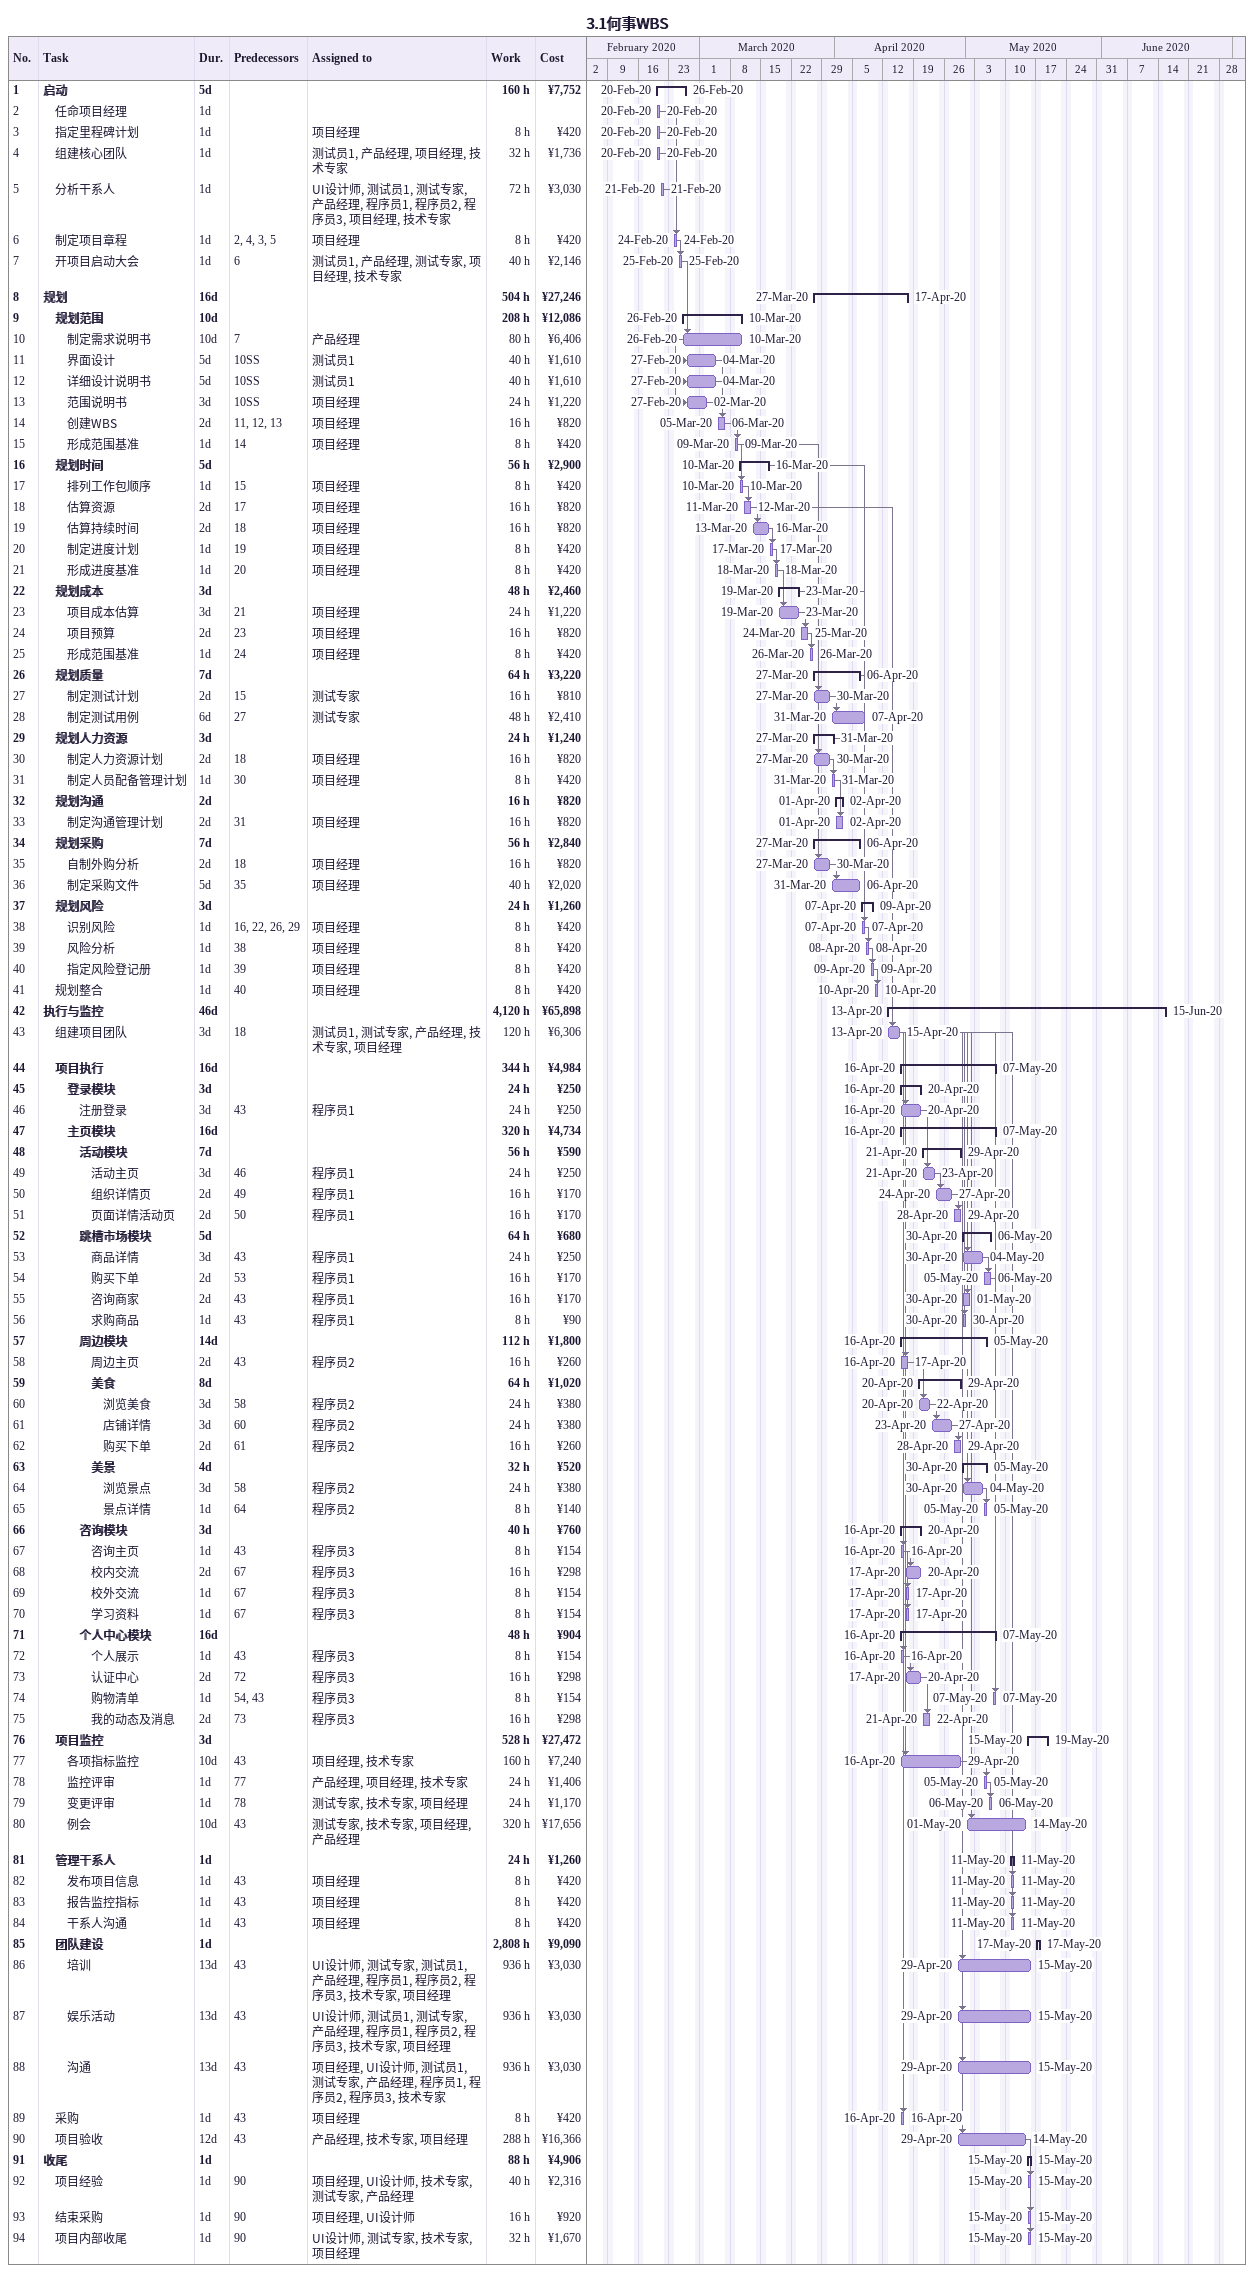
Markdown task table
3.1何事WBS

| ID | Level | Task | Duration | Start | Finish | Predecessors | Resources | Work (h) | Cost (¥) |
|---|---|---|---|---|---|---|---|---|---|
| 1 | 1 | **启动** | 5d | 2020-02-20 | 2020-02-26 |  |  | 160 | 7752 |
| 2 | 2 | 任命项目经理 | 1d | 2020-02-20 | 2020-02-20 |  |  |  |  |
| 3 | 2 | 指定里程碑计划 | 1d | 2020-02-20 | 2020-02-20 |  | 项目经理 | 8 | 420 |
| 4 | 2 | 组建核心团队 | 1d | 2020-02-20 | 2020-02-20 |  | 测试员1, 产品经理, 项目经理, 技术专家 | 32 | 1736 |
| 5 | 2 | 分析干系人 | 1d | 2020-02-21 | 2020-02-21 |  | UI设计师, 测试员1, 测试专家, 产品经理, 程序员1, 程序员2, 程序员3, 项目经理, 技术专家 | 72 | 3030 |
| 6 | 2 | 制定项目章程 | 1d | 2020-02-24 | 2020-02-24 | 2, 4, 3, 5 | 项目经理 | 8 | 420 |
| 7 | 2 | 开项目启动大会 | 1d | 2020-02-25 | 2020-02-25 | 6 | 测试员1, 产品经理, 测试专家, 项目经理, 技术专家 | 40 | 2146 |
| 8 | 1 | **规划** | 16d | 2020-03-27 | 2020-04-17 |  |  | 504 | 27246 |
| 9 | 2 | **规划范围** | 10d | 2020-02-26 | 2020-03-10 |  |  | 208 | 12086 |
| 10 | 3 | 制定需求说明书 | 10d | 2020-02-26 | 2020-03-10 | 7 | 产品经理 | 80 | 6406 |
| 11 | 3 | 界面设计 | 5d | 2020-02-27 | 2020-03-04 | 10SS | 测试员1 | 40 | 1610 |
| 12 | 3 | 详细设计说明书 | 5d | 2020-02-27 | 2020-03-04 | 10SS | 测试员1 | 40 | 1610 |
| 13 | 3 | 范围说明书 | 3d | 2020-02-27 | 2020-03-02 | 10SS | 项目经理 | 24 | 1220 |
| 14 | 3 | 创建WBS | 2d | 2020-03-05 | 2020-03-06 | 11, 12, 13 | 项目经理 | 16 | 820 |
| 15 | 3 | 形成范围基准 | 1d | 2020-03-09 | 2020-03-09 | 14 | 项目经理 | 8 | 420 |
| 16 | 2 | **规划时间** | 5d | 2020-03-10 | 2020-03-16 |  |  | 56 | 2900 |
| 17 | 3 | 排列工作包顺序 | 1d | 2020-03-10 | 2020-03-10 | 15 | 项目经理 | 8 | 420 |
| 18 | 3 | 估算资源 | 2d | 2020-03-11 | 2020-03-12 | 17 | 项目经理 | 16 | 820 |
| 19 | 3 | 估算持续时间 | 2d | 2020-03-13 | 2020-03-16 | 18 | 项目经理 | 16 | 820 |
| 20 | 3 | 制定进度计划 | 1d | 2020-03-17 | 2020-03-17 | 19 | 项目经理 | 8 | 420 |
| 21 | 3 | 形成进度基准 | 1d | 2020-03-18 | 2020-03-18 | 20 | 项目经理 | 8 | 420 |
| 22 | 2 | **规划成本** | 3d | 2020-03-19 | 2020-03-23 |  |  | 48 | 2460 |
| 23 | 3 | 项目成本估算 | 3d | 2020-03-19 | 2020-03-23 | 21 | 项目经理 | 24 | 1220 |
| 24 | 3 | 项目预算 | 2d | 2020-03-24 | 2020-03-25 | 23 | 项目经理 | 16 | 820 |
| 25 | 3 | 形成范围基准 | 1d | 2020-03-26 | 2020-03-26 | 24 | 项目经理 | 8 | 420 |
| 26 | 2 | **规划质量** | 7d | 2020-03-27 | 2020-04-06 |  |  | 64 | 3220 |
| 27 | 3 | 制定测试计划 | 2d | 2020-03-27 | 2020-03-30 | 15 | 测试专家 | 16 | 810 |
| 28 | 3 | 制定测试用例 | 6d | 2020-03-31 | 2020-04-07 | 27 | 测试专家 | 48 | 2410 |
| 29 | 2 | **规划人力资源** | 3d | 2020-03-27 | 2020-03-31 |  |  | 24 | 1240 |
| 30 | 3 | 制定人力资源计划 | 2d | 2020-03-27 | 2020-03-30 | 18 | 项目经理 | 16 | 820 |
| 31 | 3 | 制定人员配备管理计划 | 1d | 2020-03-31 | 2020-03-31 | 30 | 项目经理 | 8 | 420 |
| 32 | 2 | **规划沟通** | 2d | 2020-04-01 | 2020-04-02 |  |  | 16 | 820 |
| 33 | 3 | 制定沟通管理计划 | 2d | 2020-04-01 | 2020-04-02 | 31 | 项目经理 | 16 | 820 |
| 34 | 2 | **规划采购** | 7d | 2020-03-27 | 2020-04-06 |  |  | 56 | 2840 |
| 35 | 3 | 自制外购分析 | 2d | 2020-03-27 | 2020-03-30 | 18 | 项目经理 | 16 | 820 |
| 36 | 3 | 制定采购文件 | 5d | 2020-03-31 | 2020-04-06 | 35 | 项目经理 | 40 | 2020 |
| 37 | 2 | **规划风险** | 3d | 2020-04-07 | 2020-04-09 |  |  | 24 | 1260 |
| 38 | 3 | 识别风险 | 1d | 2020-04-07 | 2020-04-07 | 16, 22, 26, 29 | 项目经理 | 8 | 420 |
| 39 | 3 | 风险分析 | 1d | 2020-04-08 | 2020-04-08 | 38 | 项目经理 | 8 | 420 |
| 40 | 3 | 指定风险登记册 | 1d | 2020-04-09 | 2020-04-09 | 39 | 项目经理 | 8 | 420 |
| 41 | 2 | 规划整合 | 1d | 2020-04-10 | 2020-04-10 | 40 | 项目经理 | 8 | 420 |
| 42 | 1 | **执行与监控** | 46d | 2020-04-13 | 2020-06-15 |  |  | 4120 | 65898 |
| 43 | 2 | 组建项目团队 | 3d | 2020-04-13 | 2020-04-15 | 18 | 测试员1, 测试专家, 产品经理, 技术专家, 项目经理 | 120 | 6306 |
| 44 | 2 | **项目执行** | 16d | 2020-04-16 | 2020-05-07 |  |  | 344 | 4984 |
| 45 | 3 | **登录模块** | 3d | 2020-04-16 | 2020-04-20 |  |  | 24 | 250 |
| 46 | 4 | 注册登录 | 3d | 2020-04-16 | 2020-04-20 | 43 | 程序员1 | 24 | 250 |
| 47 | 3 | **主页模块** | 16d | 2020-04-16 | 2020-05-07 |  |  | 320 | 4734 |
| 48 | 4 | **活动模块** | 7d | 2020-04-21 | 2020-04-29 |  |  | 56 | 590 |
| 49 | 5 | 活动主页 | 3d | 2020-04-21 | 2020-04-23 | 46 | 程序员1 | 24 | 250 |
| 50 | 5 | 组织详情页 | 2d | 2020-04-24 | 2020-04-27 | 49 | 程序员1 | 16 | 170 |
| 51 | 5 | 页面详情活动页 | 2d | 2020-04-28 | 2020-04-29 | 50 | 程序员1 | 16 | 170 |
| 52 | 4 | **跳槽市场模块** | 5d | 2020-04-30 | 2020-05-06 |  |  | 64 | 680 |
| 53 | 5 | 商品详情 | 3d | 2020-04-30 | 2020-05-04 | 43 | 程序员1 | 24 | 250 |
| 54 | 5 | 购买下单 | 2d | 2020-05-05 | 2020-05-06 | 53 | 程序员1 | 16 | 170 |
| 55 | 5 | 咨询商家 | 2d | 2020-04-30 | 2020-05-01 | 43 | 程序员1 | 16 | 170 |
| 56 | 5 | 求购商品 | 1d | 2020-04-30 | 2020-04-30 | 43 | 程序员1 | 8 | 90 |
| 57 | 4 | **周边模块** | 14d | 2020-04-16 | 2020-05-05 |  |  | 112 | 1800 |
| 58 | 5 | 周边主页 | 2d | 2020-04-16 | 2020-04-17 | 43 | 程序员2 | 16 | 260 |
| 59 | 5 | **美食** | 8d | 2020-04-20 | 2020-04-29 |  |  | 64 | 1020 |
| 60 | 6 | 浏览美食 | 3d | 2020-04-20 | 2020-04-22 | 58 | 程序员2 | 24 | 380 |
| 61 | 6 | 店铺详情 | 3d | 2020-04-23 | 2020-04-27 | 60 | 程序员2 | 24 | 380 |
| 62 | 6 | 购买下单 | 2d | 2020-04-28 | 2020-04-29 | 61 | 程序员2 | 16 | 260 |
| 63 | 5 | **美景** | 4d | 2020-04-30 | 2020-05-05 |  |  | 32 | 520 |
| 64 | 6 | 浏览景点 | 3d | 2020-04-30 | 2020-05-04 | 58 | 程序员2 | 24 | 380 |
| 65 | 6 | 景点详情 | 1d | 2020-05-05 | 2020-05-05 | 64 | 程序员2 | 8 | 140 |
| 66 | 4 | **咨询模块** | 3d | 2020-04-16 | 2020-04-20 |  |  | 40 | 760 |
| 67 | 5 | 咨询主页 | 1d | 2020-04-16 | 2020-04-16 | 43 | 程序员3 | 8 | 154 |
| 68 | 5 | 校内交流 | 2d | 2020-04-17 | 2020-04-20 | 67 | 程序员3 | 16 | 298 |
| 69 | 5 | 校外交流 | 1d | 2020-04-17 | 2020-04-17 | 67 | 程序员3 | 8 | 154 |
| 70 | 5 | 学习资料 | 1d | 2020-04-17 | 2020-04-17 | 67 | 程序员3 | 8 | 154 |
| 71 | 4 | **个人中心模块** | 16d | 2020-04-16 | 2020-05-07 |  |  | 48 | 904 |
| 72 | 5 | 个人展示 | 1d | 2020-04-16 | 2020-04-16 | 43 | 程序员3 | 8 | 154 |
| 73 | 5 | 认证中心 | 2d | 2020-04-17 | 2020-04-20 | 72 | 程序员3 | 16 | 298 |
| 74 | 5 | 购物清单 | 1d | 2020-05-07 | 2020-05-07 | 54, 43 | 程序员3 | 8 | 154 |
| 75 | 5 | 我的动态及消息 | 2d | 2020-04-21 | 2020-04-22 | 73 | 程序员3 | 16 | 298 |
| 76 | 2 | **项目监控** | 3d | 2020-05-15 | 2020-05-19 |  |  | 528 | 27472 |
| 77 | 3 | 各项指标监控 | 10d | 2020-04-16 | 2020-04-29 | 43 | 项目经理, 技术专家 | 160 | 7240 |
| 78 | 3 | 监控评审 | 1d | 2020-05-05 | 2020-05-05 | 77 | 产品经理, 项目经理, 技术专家 | 24 | 1406 |
| 79 | 3 | 变更评审 | 1d | 2020-05-06 | 2020-05-06 | 78 | 测试专家, 技术专家, 项目经理 | 24 | 1170 |
| 80 | 3 | 例会 | 10d | 2020-05-01 | 2020-05-14 | 43 | 测试专家, 技术专家, 项目经理, 产品经理 | 320 | 17656 |
| 81 | 2 | **管理干系人** | 1d | 2020-05-11 | 2020-05-11 |  |  | 24 | 1260 |
| 82 | 3 | 发布项目信息 | 1d | 2020-05-11 | 2020-05-11 | 43 | 项目经理 | 8 | 420 |
| 83 | 3 | 报告监控指标 | 1d | 2020-05-11 | 2020-05-11 | 43 | 项目经理 | 8 | 420 |
| 84 | 3 | 干系人沟通 | 1d | 2020-05-11 | 2020-05-11 | 43 | 项目经理 | 8 | 420 |
| 85 | 2 | **团队建设** | 1d | 2020-05-17 | 2020-05-17 |  |  | 2808 | 9090 |
| 86 | 3 | 培训 | 13d | 2020-04-29 | 2020-05-15 | 43 | UI设计师, 测试专家, 测试员1, 产品经理, 程序员1, 程序员2, 程序员3, 技术专家, 项目经理 | 936 | 3030 |
| 87 | 3 | 娱乐活动 | 13d | 2020-04-29 | 2020-05-15 | 43 | UI设计师, 测试员1, 测试专家, 产品经理, 程序员1, 程序员2, 程序员3, 技术专家, 项目经理 | 936 | 3030 |
| 88 | 3 | 沟通 | 13d | 2020-04-29 | 2020-05-15 | 43 | 项目经理, UI设计师, 测试员1, 测试专家, 产品经理, 程序员1, 程序员2, 程序员3, 技术专家 | 936 | 3030 |
| 89 | 2 | 采购 | 1d | 2020-04-16 | 2020-04-16 | 43 | 项目经理 | 8 | 420 |
| 90 | 2 | 项目验收 | 12d | 2020-04-29 | 2020-05-14 | 43 | 产品经理, 技术专家, 项目经理 | 288 | 16366 |
| 91 | 1 | **收尾** | 1d | 2020-05-15 | 2020-05-15 |  |  | 88 | 4906 |
| 92 | 2 | 项目经验 | 1d | 2020-05-15 | 2020-05-15 | 90 | 项目经理, UI设计师, 技术专家, 测试专家, 产品经理 | 40 | 2316 |
| 93 | 2 | 结束采购 | 1d | 2020-05-15 | 2020-05-15 | 90 | 项目经理, UI设计师 | 16 | 920 |
| 94 | 2 | 项目内部收尾 | 1d | 2020-05-15 | 2020-05-15 | 90 | UI设计师, 测试专家, 技术专家, 项目经理 | 32 | 1670 |
